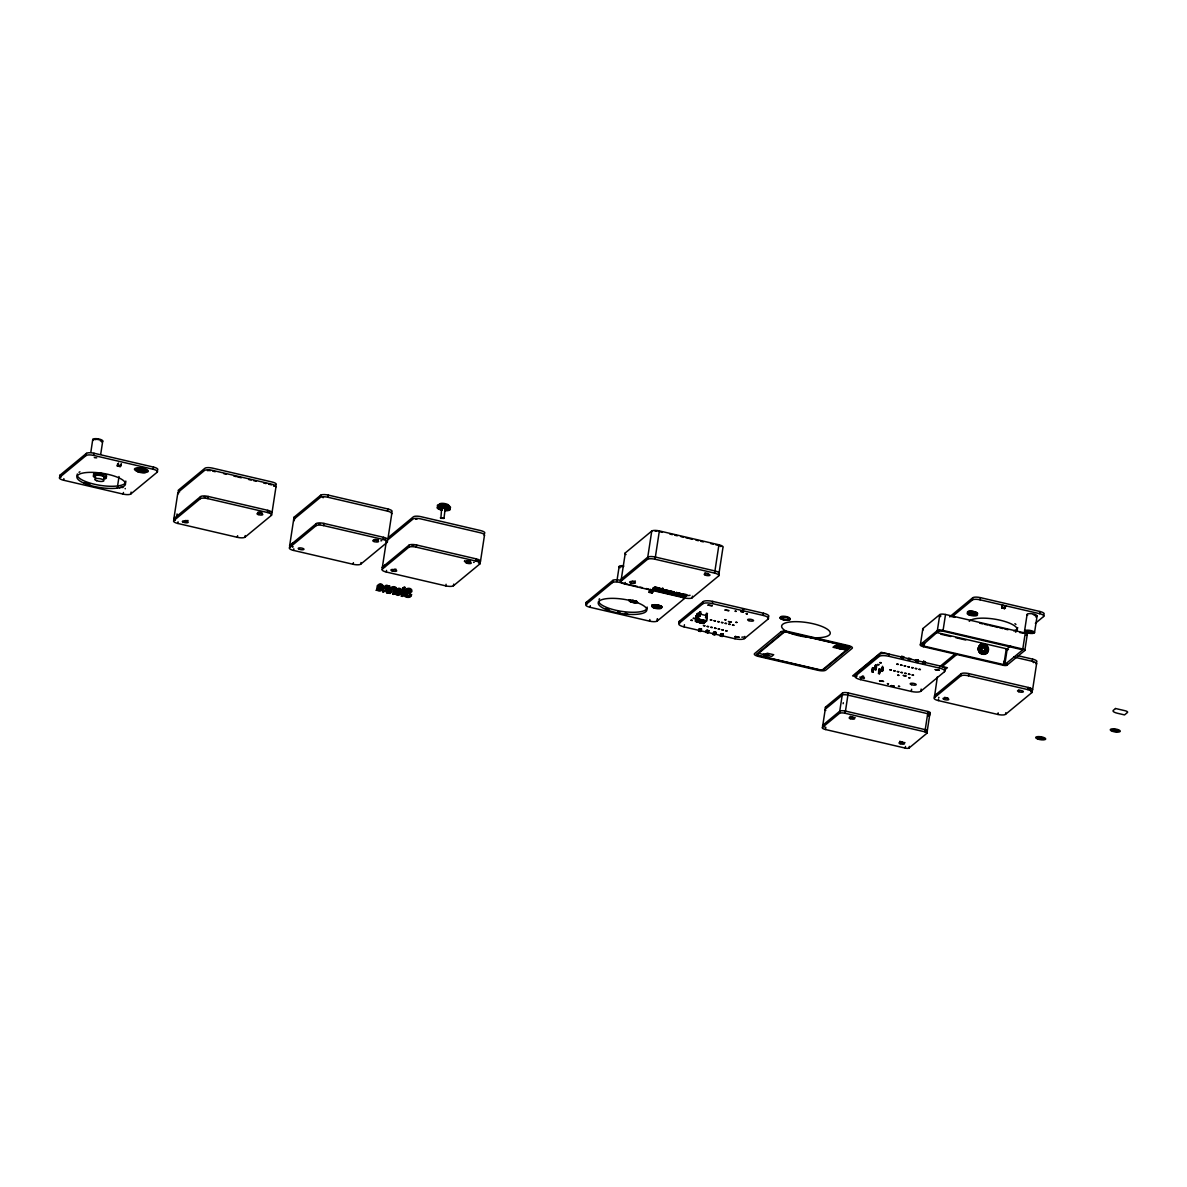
<?xml version="1.0" encoding="UTF-8"?>
<svg xmlns="http://www.w3.org/2000/svg" width="1187" height="1187" viewBox="0 0 1187 1187"><rect width="100%" height="100%" fill="white"/><g stroke="black" fill="none" stroke-linecap="round" stroke-linejoin="round"><path stroke-width="1.5" d="M696.814 614.198L695.671 621.35L703.846 623.22L695.597 621.172M696.68 614.272C698.95 615.222 696.962 615.697 698.179 612.818M872.549 667.613L873.677 667.866L872.519 667.747L872.089 670.64L872.208 669.082L873.632 669.334M876.57 666.916L875.294 666.619L875.531 665.15M875.516 665.195L875.976 668.4L876.54 665.388L875.383 665.299M880.175 670.863L878.736 670.714L879.077 669.186L880.22 669.394L879.419 673.801L879.226 669.023M879.79 672.183L880.235 669.305L879.063 669.26M882.994 668.207C881.778 662.361 883.039 672.198 881.956 668.133C881.481 668.133 882.668 668.103 883.113 668.429M872.163 669.364L873.365 669.245L873.706 667.747M873.024 672.168L871.866 672.035L872.222 670.536L873.246 670.655L873.024 672.168L873.35 669.275L872.267 669.423L873.632 669.542M875.383 665.388L876.54 665.432M873.187 669.557L873.543 667.984M876.318 666.857L875.412 666.619M873.246 670.685L872.089 670.536M696.205 618.086L697.229 618.293M708.535 631.469L707.838 632.864L706.013 632.434L706.131 631.543M707.838 632.864L707.942 631.959L705.968 631.662L706.933 630.282L708.787 630.712M908.767 659.186L908.886 658.281L910.696 658.711L910.577 659.601L908.812 659.69M377.956 588.069C377.629 592.699 384.543 588.559 381.012 587.431A8.457 7.819 50.4 0 1 379.321 586.645L378 587.713A8.457 7.819 50.4 0 0 379.558 588.44L380.79 589.316L379.276 586.986M445.17 508.897L443.968 518.393L440.881 518.289L441.638 508.125L443.864 507.917M697.733 615.682L696.576 615.593L697.733 615.727L697.303 618.561L696.279 618.338M878.766 672.02L878.41 673.563L879.567 673.682M879.775 672.287L878.632 672.05L878.721 670.774L880.16 671.07M90.835 452.247L92.749 439.472M117.647 485.587L119.026 476.536M59.617 477.397L59.958 475.215L86.384 453.389A6.158 1.81 8.7 0 1 94.01 453.241L153.583 467.114A6.158 1.81 8.7 0 1 157.574 469.963L157.248 472.144L130.807 493.985A6.158 1.81 8.7 0 1 123.196 494.118L63.623 480.245A6.158 1.81 8.7 0 1 59.617 477.397L86.057 455.556A6.158 1.81 8.7 0 1 93.669 455.422L153.242 469.295A6.158 1.81 8.7 0 1 157.248 472.144M63.623 480.245L63.875 478.613M86.057 455.556L86.384 453.389M93.669 455.422L94.01 453.241M100.687 454.413L102.72 441.149M121.43 463.702L120.184 466.625L117.276 465.957L117.617 463.776M117.276 465.957L118.522 463.034M120.184 466.625L120.525 464.443M123.196 494.118L123.448 492.486M130.807 493.985L131.104 492.071M153.242 469.295L153.583 467.114M173.851 518.897L177.857 492.739M173.792 520.603L174.133 518.437L200.558 496.596A6.158 1.81 8.7 0 1 208.185 496.448L267.743 510.321A6.158 1.81 8.7 0 1 271.749 513.17L271.422 515.351L244.982 537.192A6.158 1.81 8.7 0 1 237.37 537.325L177.798 523.452A6.158 1.81 8.7 0 1 173.792 520.603L200.232 498.777A6.158 1.81 8.7 0 1 207.844 498.629L267.416 512.502A6.158 1.81 8.7 0 1 271.422 515.351M176.789 515.766L177.071 513.941M177.798 523.452L178.05 521.82M200.232 498.777L200.558 496.596M207.844 498.629L208.185 496.448M237.37 537.325L237.608 535.693M244.982 537.192L245.234 535.56M267.416 512.502L267.743 510.321M272.016 512.71L276.022 486.566M289.628 545.857L293.634 519.713M289.569 547.578L289.91 545.397L316.335 523.556A6.158 1.81 8.7 0 1 323.962 523.422L383.52 537.296A6.158 1.81 8.7 0 1 387.526 540.144L387.199 542.325L360.759 564.151A6.158 1.81 8.7 0 1 353.147 564.3L293.575 550.427A6.158 1.81 8.7 0 1 289.569 547.578L316.009 525.737A6.158 1.81 8.7 0 1 323.621 525.604L383.193 539.477A6.158 1.81 8.7 0 1 387.199 542.325M293.901 519.253L294.242 517.072L320.668 495.231A6.158 1.81 8.7 0 1 328.295 495.098L387.852 508.971A6.158 1.81 8.7 0 1 391.858 511.805L391.532 513.986A6.158 1.81 8.7 0 0 387.526 511.137L327.953 497.264A6.158 1.81 8.7 0 0 320.342 497.412L293.901 519.253A6.158 1.81 8.7 0 0 294.331 520.692M292.358 544.091L292.566 542.726M293.575 550.427L293.827 548.795M316.009 525.737L316.335 523.556M320.342 497.412L320.668 495.231M323.621 525.604L323.962 523.422M327.953 497.264L328.295 495.098M353.147 564.3L353.4 562.668M360.759 564.151L361.011 562.519M383.193 539.477L383.52 537.296M387.526 511.137L387.852 508.971M382.333 567.445L386.339 541.302M382.273 569.167L382.6 566.985L409.04 545.145A6.158 1.81 8.7 0 1 416.652 545.011L476.224 558.884A6.158 1.81 8.7 0 1 480.231 561.733L479.889 563.914L453.464 585.755A6.158 1.81 8.7 0 1 445.837 585.888L386.279 572.015A6.158 1.81 8.7 0 1 382.273 569.167L408.699 547.326A6.158 1.81 8.7 0 1 416.325 547.192L475.898 561.065A6.158 1.81 8.7 0 1 479.889 563.914M387.808 539.684L391.799 513.526M384.929 566.585L385.196 564.775M388.06 586.838L385.998 586.408L385.063 590.978L382.763 591.838C382.333 584.716 385.3 586.912 388.653 586.675L389.662 586.052L388.787 591.838L387.466 592.921L386.487 592.699L386.962 589.538M386.279 572.015L386.532 570.383M383.742 592.061C382.125 589.375 385.849 582.105 388.653 586.675M387.333 587.758L388.787 585.844M387.466 592.921L388.342 587.135L389.662 586.052M386.487 592.699L387.808 591.616L388.283 588.455M395.879 587.491C392.986 591.022 390.864 584.538 391.265 592.417L388.965 593.277C387.57 588.529 393.06 585.161 394.989 587.283L395.879 587.491L394.989 593.277L393.669 594.375L392.689 594.138L393.179 590.978M389.944 593.5L390.775 589.049L392.942 589.375A2.419 2.24 50.4 0 1 393.09 590.948M388.965 593.277L390.286 592.194L391.042 587.758L394.262 588.277A2.419 2.24 50.4 0 1 394.41 589.865M393.55 589.197L394.989 587.283M393.669 594.375L394.559 588.589L393.669 588.381M408.699 547.326L409.04 545.145M403.58 589.286L404.559 589.524L403.669 595.31L402.348 596.393L401.369 596.171L402.259 590.384L404.886 587.313L402.586 588.173L403.402 589.538M402.348 596.393L403.906 587.09M416.325 547.192L416.652 545.011M445.837 585.888L446.089 584.256M453.464 585.755L453.716 584.108M475.898 561.065L476.224 558.884M480.498 561.273L484.504 535.114M586.022 604.435L586.348 602.254L612.789 580.413A6.158 1.81 8.7 0 1 620.4 580.28L620.074 582.461A6.158 1.81 8.7 0 0 612.447 582.594L586.022 604.435A6.158 1.81 8.7 0 0 590.028 607.284L649.586 621.157A6.158 1.81 8.7 0 0 657.212 621.024L683.638 599.183L683.875 597.684M590.028 607.284L590.28 605.652M612.447 582.594L612.789 580.413M616.839 581.556L619.154 566.511M620.979 581.215L625.312 552.89L651.752 531.049A6.158 1.81 8.7 0 1 659.364 530.915L718.936 544.788A6.158 1.81 8.7 0 1 722.942 547.637L718.61 575.962L692.169 597.803A6.158 1.81 8.7 0 1 684.558 597.936L624.985 584.063A6.158 1.81 8.7 0 1 620.979 581.215L647.419 559.389A6.158 1.81 8.7 0 1 655.031 559.24L714.604 573.113A6.158 1.81 8.7 0 1 718.61 575.962M624.985 584.063L625.237 582.431M647.419 559.389L651.752 531.049M653.31 590.132L652.064 593.055L649.155 592.372L649.497 590.191M649.155 592.372L650.402 589.449M655.031 559.24L659.364 530.915M652.064 593.055L652.405 590.874M659.275 589.39L652.835 588.47M649.586 621.157L649.838 619.525M660.076 588.693L654.482 587.476L656.352 588.826M655.461 587.52L655.58 587.595A8.398 2.463 8.7 0 0 656.886 588.04L657.212 588.722A9.615 2.834 8.7 0 1 658.503 589.153L659.23 589.627M659.304 589.093L659.082 588.188M659.779 590.829L661.663 588.811L662.569 589.583L659.779 590.829L661.663 588.811M656.886 588.04L657.301 588.173A9.615 2.834 8.7 0 1 658.577 588.618L660.002 589.004L659.052 588.233M660.773 591.067L662.643 589.034M661.916 589.078C663.948 586.793 662.316 591.022 662.346 588.248M657.212 621.024L657.524 618.976M662.895 589.301L663.34 588.47M663.83 590.384L667.866 591.586L664.349 591.645L663.845 590.354L668.088 591.898M667.406 590.889L664.067 590.696L667.376 590.562M668.474 592.862L670.343 590.829L671.145 591.571L668.474 592.862L673.252 592.372M669.453 593.085L670.922 591.527L673.326 591.838M672.183 593.723L673.37 592.283L672.183 593.723L674.35 592.981M673.177 593.96L674.439 592.432L672.168 591.809M674.676 594.301L676.56 592.268L677.362 593.025L674.676 594.301L679.454 593.826M675.655 594.539L677.124 592.966L679.543 593.277M678.4 595.177L680.641 593.886M679.379 595.399L680.552 593.886L678.519 593.277M682.733 594.88L685.878 594.776M679.098 623.353L679.439 621.157L703.164 601.572A7.686 2.255 8.7 0 1 712.69 601.394L763.538 613.234A7.686 2.255 8.7 0 1 768.538 616.795L768.197 618.991L744.486 638.576A7.686 2.255 8.7 0 1 734.961 638.754L684.113 626.914A7.686 2.255 8.7 0 1 679.098 623.353L702.823 603.753A7.686 2.255 8.7 0 1 712.348 603.589L763.196 615.43A7.686 2.255 8.7 0 1 768.197 618.991M690.062 595.266A3.843 1.128 8.7 0 1 685.893 595.266L682.896 594.895L683.771 595.028A8.457 2.493 8.7 0 0 685.567 595.325L683.727 595.607L683.949 594.806A10.772 3.16 8.7 0 0 685.804 595.132L685.715 595.666A10.772 3.16 8.7 0 1 683.875 595.34L683.519 595.28A5.371 1.573 8.7 0 0 682.985 595.191L682.614 595.414M684.558 597.936L684.884 595.755L673.712 593.159M685.567 595.325C684.216 596.557 687.11 596.69 684.854 596.675M686.22 596.304L686.858 595.295L686.056 596.453M684.113 626.914L684.439 624.718M692.169 597.803L692.422 596.171M698.846 613.842L707.022 615.697L706.324 620.964L698.386 619.11L699.188 613.857L700.671 614.065M698.549 631.054L699.781 628.561L699.277 630.46M702.823 603.753L703.164 601.572M698.728 630.905L699.647 628.784L701.472 628.962L700.627 629.778M699.455 630.312L698.594 631.128L700.3 631.514L700.805 629.629M699.647 628.784L701.235 629.155L701.087 630.876L701.532 629.036M704.114 623.012L706.547 621.009M706.443 613.16L705.538 617.611L706.547 617.848L707.14 614.807L706.131 614.525M706.532 621.142L707.333 615.919M714.604 573.113L718.936 544.788M705.998 631.692L706.962 630.252M706.339 631.009L707.956 631.217M707.155 630.386L708.402 630.801M707.927 631.38L708.758 630.698M712.348 603.589L712.69 601.394M715.568 634.184L713.12 634.511L714.307 631.944M713.802 633.843L714.233 631.988L715.761 632.537M714.886 634.867L715.331 633.012L713.58 632.537L713.253 634.288L715.004 634.748M715.88 632.567L715.613 634.259L716.058 632.419M722.334 636.395L720.39 636.202L721.577 633.635M721.058 635.535L721.503 633.68L723.269 634.036L722.215 636.38M722.883 635.95L723.135 634.259M734.961 638.754L735.287 636.558M744.486 638.576L744.813 636.395M763.196 615.43L763.538 613.234M822.472 727.379L825.588 707.037L842.533 693.045A4.614 1.35 8.7 0 1 848.245 692.926L928.011 711.517A3.071 0.905 8.7 0 1 930.014 712.927L926.899 733.269L909.049 748.018A3.071 0.905 8.7 0 1 905.236 748.092L825.484 729.515A4.614 1.35 8.7 0 1 822.472 727.379L839.417 713.372A4.614 1.35 8.7 0 1 845.129 713.268L924.896 731.845A3.071 0.905 8.7 0 1 926.899 733.269M825.484 729.515L825.811 727.334A4.614 1.35 8.7 0 1 824.668 727.008M839.417 713.372L842.533 693.045M843.156 703.713L843.304 702.719M845.129 713.268L848.245 692.926M855.441 676.041L855.768 673.845L879.493 654.245A7.686 2.255 8.7 0 1 889.018 654.067L888.692 656.263A7.686 2.255 8.7 0 0 879.166 656.441L855.441 676.041A7.686 2.255 8.7 0 0 860.441 679.602L911.29 691.442A7.686 2.255 8.7 0 0 920.815 691.264L944.54 671.664L944.882 669.483A7.686 2.255 8.7 0 0 939.867 665.922L939.54 668.118A7.686 2.255 8.7 0 1 944.54 671.664M860.441 679.602C861.302 672.346 868.765 681.531 860.738 677.273A7.686 2.255 8.7 0 1 859.729 677.124M875.961 668.444L874.953 668.162L876.08 668.415L875.872 669.809L874.715 669.691L875.398 666.693M876.095 668.385L875.872 669.809M879.166 656.441L879.493 654.245M878.647 670.64L879.893 670.759L878.647 670.848M882.624 669.898C879.864 669.883 884.048 669.231 882.401 671.338L881.258 671.204L881.615 669.616M901.452 658.088L901.823 656.277M902.654 658.993L902.921 657.301M903.203 658.548L903.455 656.856M903.381 658.399L903.633 656.708M911.29 691.442L911.631 689.246M915.904 661.515L916.171 659.809M916.349 659.66L915.963 661.589L917.833 661.827L918.159 660.091M917.002 662.539L918.115 660.017L915.444 660.402M917.18 662.376L917.447 660.684M917.729 661.931L917.981 660.239M920.415 644.571L922.848 628.591L939.792 614.584A4.614 1.35 8.7 0 1 945.52 614.48L1025.271 633.057A3.071 0.905 8.7 0 1 1027.274 634.481L1024.826 650.461L1006.977 665.21A3.071 0.905 8.7 0 1 1003.178 665.284L923.412 646.707A4.614 1.35 8.7 0 1 920.415 644.571L937.359 630.564A4.614 1.35 8.7 0 1 943.072 630.46L1022.823 649.037A3.071 0.905 8.7 0 1 1024.826 650.461M905.236 748.092L905.488 746.46M1025.271 633.057L1022.645 649.957L1004.558 664.779L923.901 646.099L922.492 645.313L922.892 643.072M923.412 646.707L923.872 643.71M924.094 646.143L924.554 643.146M909.049 748.018L909.301 746.386M922.625 663.652L922.892 661.945L924.658 662.301M923.174 663.207L923.62 661.352L925.385 661.708L924.643 662.42M920.815 691.264L921.157 689.068M924.985 663.622L925.252 661.931M925.177 663.474L925.43 661.782M937.359 630.564L939.792 614.584M922.581 645.075L939.689 630.074M924.896 731.845L928.011 711.517M1022.66 649.823L942.389 631.024L942.537 630.03M943.072 630.46L945.52 614.48M935.119 697.021A6.158 1.81 8.7 0 1 934.688 695.582L961.129 673.741A6.158 1.81 8.7 0 1 968.74 673.593L1028.313 687.466A6.158 1.81 8.7 0 1 1032.319 690.315L1031.978 692.496L1005.552 714.337A6.158 1.81 8.7 0 1 997.926 714.47L938.368 700.597A6.158 1.81 8.7 0 1 934.362 697.748L937.359 676.857M937.018 695.181L937.151 694.261M938.368 700.597L938.62 698.965M934.362 697.748L960.787 675.922L961.129 673.741M952.597 616.32L972.42 599.939L972.746 597.758A6.158 1.81 8.7 0 1 980.373 597.625L1039.946 611.498A6.158 1.81 8.7 0 1 1043.937 614.347L1043.61 616.513L1035.346 623.338M960.787 675.922A6.158 1.81 8.7 0 1 968.414 675.774L968.74 673.593M972.42 599.939A6.158 1.81 8.7 0 1 980.032 599.806L980.373 597.625M1005.819 605.726L1004.588 608.664L1001.68 607.981L1002.006 605.8M1001.68 607.981L1002.911 605.058M1004.588 608.664L1004.914 606.483M1003.178 665.284L1003.327 664.275M1003.638 662.287L1003.787 661.278M1003.846 664.72L1006.294 648.74L936.498 632.478M1004.81 664.705L1007.244 648.725L1010.597 645.951M997.926 714.47L998.178 712.838M1006.977 665.21L1007.288 663.207M1005.552 714.337L1005.804 712.704M1024.544 631.143L1027.096 614.436M1022.155 649.601L1022.304 648.606M1034.53 632.671A5.06 1.484 8.7 0 0 1027.467 630.178A5.06 1.484 8.7 0 0 1026.636 632.656A5.06 1.484 8.7 0 0 1034.53 632.671L1037.097 615.964M1031.978 692.496A6.158 1.81 8.7 0 0 1027.972 689.647L1028.313 687.466M1032.645 659.141A6.158 1.81 8.7 0 1 1036.652 661.99L1036.31 664.171A6.158 1.81 8.7 0 0 1032.319 661.322L1032.645 659.141L1017.749 655.669M1043.61 616.513A6.158 1.81 8.7 0 0 1039.604 613.679L1039.946 611.498M1030.271 688.905L1030.42 688M1032.586 689.855L1036.592 663.711M384.276 588.544L385.092 587.268L386.739 587.921M699.766 611.75L699.455 613.115L700.449 613.486L700.923 611.869M706.102 614.614L706.977 615L707.452 613.397M378.163 586.69L378.564 585.903A1.884 1.751 50.4 0 1 381.205 587.268M379.469 585.606L379.885 584.82A1.884 1.751 50.4 0 1 382.526 586.185L383.371 586.289L381.072 587.298L382.392 586.2M882.401 671.338L882.98 668.37L881.615 668.207M378.089 587.877L378.505 585.265A4.822 4.451 50.4 0 1 378.638 584.701M706.013 632.434L706.71 631.054M908.174 659.66L908.886 658.281M699.573 613.056L700.582 613.367L700.004 616.32L698.995 616.083L699.9 611.631M411.726 594.628C410.568 597.862 406.518 596.453 410.761 594.212C413.239 599.776 399.515 597.209 405.583 592.832A9.615 8.888 50.4 0 1 407.052 592.743L407.527 592.714A8.398 7.76 50.4 0 0 408.892 592.639C411.978 589.316 403.669 591.274 405.168 590.102C406.458 588.069 410.984 589.805 410.287 591.512M404.797 591.022C405.746 587.164 412.379 587.491 411.934 591.23C410.85 594.776 409.782 584.701 405.82 591.245M882.965 668.415L881.6 668.444M882.505 669.928L883.098 668.637M442.796 507.784L441.623 508.184L442.499 508.659M440.332 517.814L443.983 518.348M706.68 617.596L705.657 617.388M407.156 590.162L406.117 589.924M409.426 595.37L410.435 595.622M410.747 594.286L408.625 595.577L406.34 593.96L410.554 592.521L405.45 594.079L406.904 591.749M700.137 616.112L699.113 615.875M663.711 590.963L669.987 592.298M445.392 508.793L444.027 507.902M659.111 589.984L652.805 588.693M274.434 486.21L276.081 484.845A6.158 1.81 8.7 0 0 272.075 481.996L212.518 468.123A6.158 1.81 8.7 0 0 204.891 468.272L178.465 490.097A6.158 1.81 8.7 0 0 179.578 491.967M259.137 513.585L261.17 511.909M385.167 539.788L385.345 539.64A3.843 1.128 8.7 0 0 385.493 539.447M388.594 537.296L413.373 516.82A6.158 1.81 8.7 0 1 420.999 516.686L480.557 530.559A6.158 1.81 8.7 0 1 484.563 533.408M388.253 539.477L413.046 519.001A6.158 1.81 8.7 0 1 420.658 518.867L480.231 532.74A6.158 1.81 8.7 0 1 484.237 535.589M378.905 588.797C374.958 592.402 385.419 591.393 380.641 588.025A5.371 4.971 50.4 0 0 380.211 587.847L379.885 587.713A10.772 9.956 50.4 0 1 378.119 586.971L379.439 585.859A10.772 9.956 50.4 0 0 381.146 586.586L381.531 586.749A5.371 4.971 50.4 0 1 381.947 586.927C385.182 587.832 381.235 592.417 378.905 588.797A2.24 2.062 50.4 0 1 378.608 589.464L376.264 590.31L377.585 589.227A4.08 3.769 50.4 0 0 378.074 587.877M382.763 591.838L385.063 590.978M392.689 594.138L394.989 593.277M397.749 590.354L396.428 591.438L399.663 592.194L400.983 591.111A1.78 1.647 50.4 0 0 398.209 589.242A2.24 2.062 50.4 0 0 397.779 590.354L400.983 591.111M402.423 589.301L404.886 587.313M399.589 593.01L400.909 591.927L396.592 590.918L395.286 592.016L399.589 593.01A1.988 1.84 50.4 0 1 395.879 593.07M404.559 589.524L402.259 590.384M401.369 596.171L403.669 595.31M469.651 560.472L467.619 562.148L464.354 561.377M478.584 563.098L480.231 561.733M695.389 620.994L697.837 618.976M708.773 630.683L706.072 631.039L708.684 631.35M713.12 634.511L715.731 634.155M715.153 633.161L716.013 632.345L714.129 632.092M720.39 636.202L722.987 635.846M723.269 634.036L720.672 634.377L720.524 635.98L722.275 636.44L722.601 634.704L720.85 634.229M763.078 656.559L767.143 653.206L773.687 654.72L771.654 656.411L758.567 653.354M835.782 645.743L838.037 643.873M843.616 645.416L839.55 648.77L833.022 647.256L835.054 645.565L848.126 648.621M939.867 616.839L940.92 615.964M900.918 657.019L903.589 656.634L902.728 657.45M949.63 616.869L972.746 597.758M922.714 662.109L923.679 661.307M924.599 662.346L923.501 661.456M940.683 665.877L955.55 653.592M942.003 666.693L956.87 654.408M944.526 670.062L947.389 667.702L881.169 652.286L852.637 675.863L856.213 676.694M1023.787 632.894L1025.434 631.529M928.887 713.862L930.014 712.927M928.56 716.028L929.673 715.108A3.071 0.905 8.7 0 0 927.67 713.684L847.919 695.107A4.614 1.35 8.7 0 0 842.191 695.211L825.247 709.218A4.614 1.35 8.7 0 0 825.811 710.464M1026.161 635.401L1027.274 634.481M926.112 732.008L927.225 731.088A3.071 0.905 8.7 0 0 925.222 729.664L845.47 711.087A4.614 1.35 8.7 0 0 839.758 711.191L822.814 725.198A4.614 1.35 8.7 0 0 823.363 726.444M1030.657 691.68L1032.319 690.315M1039.827 738.952L1041.548 737.528M1114.4 731.192L1116.121 729.768M654.334 587.061L660.165 588.158M939.525 631.083L942.389 631.024M664.067 590.696L667.302 591.111M1007.199 648.755L1006.428 648.77M655.417 587.239L659.082 588.025M655.343 587.788L658.993 588.574M699.173 613.634L700.686 613.857M696.235 616.068L697.748 616.276M705.701 615.163L707.229 615.37M707.185 615.593L705.716 615.385M876.54 667.139L875.071 666.916M445.407 509.015L444.65 508.986M693.327 618.219L694.707 618.442M694.677 618.635L693.312 618.442M691.027 620.118L692.407 620.341M692.347 620.549L691.042 620.356M698.282 619.51L699.618 619.703M696.472 621.009L697.808 621.202M698.179 620.237L699.514 620.43M699.603 619.926L698.268 619.733M696.368 621.736L697.704 621.929M699.499 620.653L698.193 620.475M697.704 621.439L696.472 621.216M697.659 622.151L696.383 621.973M704.099 620.86L705.434 621.053M702.289 622.359L703.624 622.552M703.98 621.587L705.315 621.78M705.33 621.305L704.114 621.098M710.39 619.762L711.77 619.985M702.185 623.086L703.505 623.279M705.286 622.018L704.025 621.84M703.579 622.774L702.274 622.582M711.636 620.207L710.375 619.985M703.476 623.501L702.2 623.323M714.07 620.623L715.449 620.846M715.42 621.038L714.07 620.846M703.505 625.46L704.885 625.668M704.752 625.905L703.49 625.683M717.764 621.484L719.144 621.706M719.01 621.929L717.779 621.721M707.185 626.321L708.565 626.528M708.431 626.751L707.2 626.558M721.459 622.344L722.838 622.552M722.779 622.774L721.473 622.582M710.879 627.166L712.259 627.389M712.2 627.597L710.894 627.419M725.153 623.205L726.533 623.412M726.459 623.635L725.168 623.442M714.574 628.027L715.954 628.249M715.88 628.457L714.589 628.279M728.833 624.065L730.213 624.273M730.153 624.496L728.877 624.317M718.254 628.887L719.634 629.11M719.574 629.318L718.224 629.095M732.527 624.926L733.907 625.134M733.848 625.356L732.498 625.119M721.948 629.748L723.328 629.971M723.269 630.178L721.919 629.956M725.643 630.609L727.023 630.831M726.963 631.039L725.628 630.831M879.834 662.509L881.214 662.717M881.155 662.939L879.819 662.732M877.534 664.408L878.914 664.616M878.855 664.839L877.519 664.631M896.882 664.052L898.262 664.26M898.203 664.483L896.853 664.26M900.577 664.913L901.957 665.121M901.897 665.343L900.547 665.106M889.998 669.735L891.378 669.958M891.318 670.165L889.968 669.943M904.271 665.773L905.651 665.981M905.592 666.189L904.227 665.966M893.692 670.596L895.072 670.818M895.013 671.026L893.677 670.818M907.966 666.634L909.346 666.842M909.272 667.049L907.951 666.857M897.387 671.456L898.767 671.679M898.693 671.887L897.342 671.664M911.646 667.495L913.026 667.702M912.996 667.91L911.661 667.732M901.067 672.317L902.446 672.525M902.417 672.732L901.096 672.554M915.34 668.355L916.72 668.563M916.69 668.771L915.355 668.593M904.761 673.177L906.141 673.385M906.111 673.593L904.776 673.415M919.035 669.201L920.415 669.423M920.34 669.631L919.05 669.453M908.456 674.038L909.836 674.246M909.806 674.453L908.441 674.261M912.15 674.899L913.53 675.106M913.396 675.344L912.165 675.136M681.308 594.642L683.074 594.642A5.371 1.573 8.7 0 1 683.534 594.732L683.949 594.806M681.071 595.013L682.228 595.191M657.821 589.835L654.037 589.004M735.168 611.053L736.222 611.216M736.088 611.439L735.213 611.305M746.237 613.62L747.291 613.783M747.231 614.005L746.222 613.857M724.842 619.584L725.895 619.748M725.865 619.955L724.827 619.807M735.91 622.166L736.964 622.329M736.83 622.552L735.955 622.418M897.787 675.062L898.841 675.225M898.782 675.448L897.743 675.284M908.856 677.643L909.91 677.807M909.85 678.029L908.871 677.881M887.461 683.593L888.514 683.757M888.38 683.994L887.475 683.846M898.529 686.175L899.583 686.338M899.523 686.561L898.485 686.398M684.899 596.171L683.712 596.156M697.377 616.557L696.25 616.29M698.342 619.095L706.369 620.816M99.159 474.518L101.963 475.215M684.884 595.904L681.204 595.132M684.884 596.438L683.178 596.067M863.587 676.204L862.296 676.011M671.946 592.031L670.981 591.245L674.439 591.912M678.148 593.47L677.183 592.699L680.655 593.366M683.534 595.548L683.727 595.607A8.457 2.493 8.7 0 0 685.478 595.874A6.158 1.81 8.7 0 1 684.884 595.755M742.513 609.124L743.759 609.539M697.333 613.827L698.09 614.094M683.208 596.304L680.997 595.562M682.555 596.186L682.169 595.755M980.032 599.806L1039.604 613.679M1002.585 607.24L1005.493 607.907M659.927 531.761L662.405 532.34M669.854 534.076L672.346 534.654M674.824 535.233L677.302 535.812M681.026 536.672L683.504 537.251M685.997 537.83L688.475 538.408M689.721 538.705L692.199 539.284M695.923 540.144L698.401 540.723M700.879 541.302L703.372 541.88M710.805 543.616L713.298 544.195M715.776 544.774L718.254 545.352M949.823 616.201L954.808 617.359M979.735 623.175L983.059 623.947M984.72 624.332L988.044 625.104M989.706 625.49L993.029 626.261M994.691 626.662L998.015 627.433M999.677 627.819L1003 628.591M1004.662 628.976L1007.986 629.748M1019.618 632.463L1022.942 633.235M940.816 634.199L950.787 636.529M955.772 637.686L965.743 640.016M980.699 643.488L985.685 644.66M1013.698 656.99L1032.319 661.322M212.74 471.15L215.218 471.729M223.913 473.761L226.391 474.325M233.839 476.061L236.317 476.64M237.563 476.937L241.287 477.797M248.736 479.533L251.214 480.112M253.692 480.69L256.184 481.269M263.618 483.005L266.111 483.584M268.588 484.162L271.066 484.741A3.843 1.128 8.7 0 1 271.704 484.904M662.005 588.529L663.251 589.004M661.589 589.345L662.569 589.583M664.156 590.162L673.029 592.283M652.613 588.248L657.88 589.301L654.245 587.936M659.868 590.295L660.847 590.518M668.548 592.313L669.527 592.55M672.272 593.188L673.252 593.411M674.75 593.767L675.744 593.99M678.474 594.628L679.454 594.85M118.181 465.2L121.089 465.883M620.074 582.461L627.522 584.197M628.754 584.479L633.724 585.636M634.971 585.933L637.449 586.512M639.927 587.09L642.404 587.654M646.129 588.529L648.621 589.108M649.853 589.39L653.577 590.265M654.823 590.547L663.503 592.58M664.75 592.862L668.474 593.737M669.705 594.019L678.4 596.037M650.061 591.63L652.969 592.298M901.705 656.381L903.411 656.782M916.23 659.764L917.937 660.165M915.696 660.209L917.388 660.61M888.692 656.263L939.54 668.118M968.414 675.774L1027.972 689.647M839.788 648.592L847.043 650.283M696.413 616.098L697.63 616.379M83.817 482.694L86.295 483.272M87.541 483.554L90.019 484.133M881.629 669.587L882.638 669.809M874.923 668.296L875.947 668.533M721.444 633.858L723.017 634.229M699.054 629.155L700.76 629.555M698.876 629.303L700.567 629.703M713.402 632.686L715.108 633.086M699.499 630.371L701.205 630.772M706.547 632.003L708.357 632.419M605.251 608.575L608.976 609.435M617.655 611.468L620.148 612.047M625.104 613.189L627.582 613.768M698.772 630.98L700.478 631.365M1112.501 729.842L1118.02 731.133M182.531 521.583L185.009 522.161M392.007 570.368L393.194 570.65M403.743 588.218L404.722 588.44M402.586 588.173L403.58 588.411M1037.928 737.587L1043.447 738.878M387.466 586.927L388.342 587.135M377.585 589.227L378.608 589.464M387.808 591.616L388.787 591.838M390.286 592.194L391.265 592.417M683 594.361L682.08 594.108L682.926 594.91M655.09 588.886L654.156 588.485M656.307 588.248L658.132 588.93M444.65 508.066L445.407 508.451M655.417 588.084L655.61 588.173A8.398 2.463 8.7 0 0 656.812 588.589M635.327 601.245L631.81 600.993L633.324 600.622A3.071 0.905 8.7 0 0 630.668 601.334A3.071 0.905 8.7 0 0 635.015 602.506A3.071 0.905 8.7 0 0 635.935 601.245M377.585 589.894L377.644 589.954A2.24 2.062 50.4 0 1 377.288 590.562M95.672 477.871A6.692 1.973 8.7 0 1 94.96 474.874A6.692 1.973 8.7 0 1 104.649 476.21A6.692 1.973 8.7 0 1 104.041 479.029M95.435 475.957A6.692 1.973 8.7 0 1 95.702 473.079A6.692 1.973 8.7 0 1 105.346 474.711A6.692 1.973 8.7 0 1 103.759 477.352M95.643 477.159A5.074 1.499 8.7 0 1 96.637 475.304A5.074 1.499 8.7 0 1 103.358 476.328A5.074 1.499 8.7 0 1 103.744 478.406M96.755 475.126A3.635 1.068 8.7 0 1 96.77 474.31M97.794 474.028A3.635 1.068 8.7 0 1 102.616 474.77M61.071 477.085A6.158 1.81 8.7 0 1 59.958 475.215M125.777 481.061A24.601 7.241 8.7 0 1 100.984 485.468A24.601 7.241 8.7 0 1 77.333 473.984M79.01 472.292A24.601 7.241 8.7 0 1 79.959 471.818M146.535 471.046A7.033 2.062 8.7 0 1 136.223 469.473M93.298 440.392A5.06 1.484 8.7 0 1 94.871 438.671A5.06 1.484 8.7 0 1 101.459 439.813A5.06 1.484 8.7 0 1 101.533 441.816M100.346 440.303A2.923 0.861 8.7 0 1 100.435 441M94.886 439.769A2.923 0.861 8.7 0 1 99.278 439.798M96.74 457.811A2.923 0.861 8.7 0 1 94.292 457.559M117.335 487.709A5.06 1.484 8.7 0 1 118.106 486.907M125.11 488.45A2.923 0.861 8.7 0 1 125.199 488.821M119.457 487.812A2.923 0.861 8.7 0 1 122.958 487.545M175.246 520.292A6.158 1.81 8.7 0 1 174.133 518.437M269.686 512.146A3.843 1.128 8.7 0 1 269.642 512.591M204.001 496.73A3.843 1.128 8.7 0 1 206.078 496.774M178.554 493.733A6.158 1.81 8.7 0 1 178.124 492.279L204.565 470.438A6.158 1.81 8.7 0 1 212.176 470.304L271.749 484.177A6.158 1.81 8.7 0 1 275.755 487.026M273.603 485.869A3.843 1.128 8.7 0 1 273.737 486.121M207.413 470.66A3.843 1.128 8.7 0 1 210.455 470.66M261.823 512.873A2.923 0.861 8.7 0 1 257.994 512.161M188.065 520.5A2.923 0.861 8.7 0 1 185.306 520.5M258.944 513.303A6.158 1.81 8.7 0 1 258.128 513.066M268.974 512.176A3.071 0.905 8.7 0 1 268.841 512.502M261.748 512.843A2.923 0.861 8.7 0 1 259.092 512.22M294.984 518.734A6.158 1.81 8.7 0 1 294.242 517.072M290.325 546.851A6.158 1.81 8.7 0 1 289.91 545.397M378.119 539.833A2.923 0.861 8.7 0 1 375.715 539.491M319.244 524.239A3.071 0.905 8.7 0 1 319.644 524.046M293.07 546.836A3.071 0.905 8.7 0 1 292.803 546.613M318.517 524.06A3.843 1.128 8.7 0 1 320.045 523.675M292.566 546.955A3.843 1.128 8.7 0 1 292.061 546.554M381.769 540.664A6.158 1.81 8.7 0 1 380.864 540.827M378.149 540.827A6.158 1.81 8.7 0 1 377.288 540.753M374.632 540.233A6.158 1.81 8.7 0 1 373.905 540.026M385.152 538.779A3.843 1.128 8.7 0 1 385.374 538.987M378.06 539.788A2.923 0.861 8.7 0 1 374.662 539.477M322.968 497.694A3.843 1.128 8.7 0 1 323.443 497.59M1017.704 627.597A24.601 7.241 8.7 0 1 1013.713 630.876M1014.915 623.635A24.601 7.241 8.7 0 1 1015.968 624.466M969.23 621.35A24.601 7.241 8.7 0 1 1000.255 620.237A24.601 7.241 8.7 0 1 1015.523 632.137M977.153 613.071A4.763 1.395 8.7 0 1 972.836 613.471A4.763 1.395 8.7 0 1 968.266 611.943M1027.645 615.356A5.06 1.484 8.7 0 1 1029.352 613.634A5.06 1.484 8.7 0 1 1036.014 614.881A5.06 1.484 8.7 0 1 1035.539 616.839M1033.328 614.658A2.923 0.861 8.7 0 1 1034.886 615.459M387.036 542.296A6.158 1.81 8.7 0 1 386.606 540.842M441.965 508.095A6.692 1.973 8.7 0 1 437.899 504.801A6.692 1.973 8.7 0 1 447.425 505.261A6.692 1.973 8.7 0 1 449.101 508.437M447.603 508.63A6.692 1.973 8.7 0 1 445.748 508.63M442.232 510.232A6.692 1.973 8.7 0 1 438.181 506.582A6.692 1.973 8.7 0 1 449.205 508.184A6.692 1.973 8.7 0 1 444.784 510.603M448.849 507.472A5.074 1.499 8.7 0 1 444.813 508.081A4.614 1.35 8.7 0 0 448.389 507.472M442.024 507.591A5.074 1.499 8.7 0 1 441.594 507.472M440.065 506.894A5.074 1.499 8.7 0 1 439.101 506.211M439.145 505.35A5.074 1.499 8.7 0 1 444.25 505.009A5.074 1.499 8.7 0 1 448.879 506.894M442.261 509.282A3.635 1.068 8.7 0 1 440.852 507.398A3.635 1.068 8.7 0 1 446.638 508.303A3.635 1.068 8.7 0 1 444.621 509.653M440.377 505.083A4.614 1.35 8.7 0 1 441.163 503.407A4.614 1.35 8.7 0 1 447.173 504.238A4.614 1.35 8.7 0 1 448.003 506.137M442.113 509.045A3.309 0.979 8.7 0 1 441.252 507.383A3.309 0.979 8.7 0 1 446.431 508.273A3.309 0.979 8.7 0 1 444.546 509.46M442.38 509.98A6.083 1.795 8.7 0 1 438.686 506.671A6.083 1.795 8.7 0 1 448.716 508.125A6.083 1.795 8.7 0 1 444.695 510.321M442.187 507.576A4.614 1.35 8.7 0 1 439.531 506.315M441.401 505.068A4.614 1.35 8.7 0 1 442.677 505.068M445.659 505.528A4.614 1.35 8.7 0 1 448.419 506.938M381.769 587.402A2.686 2.478 50.4 0 0 377.243 585.725A4.822 4.451 50.4 0 0 377.199 586.363L376.769 588.96A4.08 3.769 50.4 0 1 376.338 590.369M378.564 584.642A2.686 2.478 50.4 0 1 383.089 586.304M386.828 587.891A2.419 2.24 50.4 0 1 386.888 589.509M388.149 586.808A2.419 2.24 50.4 0 1 388.208 588.411M394.915 591.66A3.086 2.864 50.4 0 1 399.336 589.88A3.086 2.864 50.4 0 1 399.648 594.85A3.086 2.864 50.4 0 1 395.004 592.951M399.633 592.194A1.78 1.647 50.4 0 0 396.888 590.325A2.24 2.062 50.4 0 0 396.458 591.452M400.954 591.927A1.988 1.84 50.4 0 1 397.2 591.972M396.235 590.562A3.086 2.864 50.4 0 1 400.657 588.797A3.086 2.864 50.4 0 1 400.969 593.752A3.086 2.864 50.4 0 1 396.324 591.868M410.212 591.556A8.398 7.76 50.4 0 1 408.847 591.616L408.373 591.63A9.615 8.888 50.4 0 0 406.904 591.719M383.03 568.439A6.158 1.81 8.7 0 1 382.6 566.985M467.723 560.843A2.923 0.861 8.7 0 0 470.631 561.421A2.923 0.861 8.7 0 1 466.669 560.813M477.456 560.872A3.071 0.905 8.7 0 1 477.322 561.05M412.067 545.337A3.843 1.128 8.7 0 1 413.803 545.263M474.192 562.312A6.158 1.81 8.7 0 1 473.568 562.415M467.337 561.837A6.158 1.81 8.7 0 1 464.592 560.768M478.213 560.828A3.843 1.128 8.7 0 1 478.124 561.154M395.968 569.167A2.923 0.861 8.7 0 1 394.633 569.167M415.673 519.283A3.843 1.128 8.7 0 1 417.082 519.09M637.196 602.402A4.303 1.261 8.7 0 1 631.306 601.943A4.303 1.261 8.7 0 1 630.074 600.014M636.84 601.364A4.303 1.261 8.7 0 1 629.867 599.969M636.469 601.26A3.071 0.905 8.7 0 1 634.481 602.195A3.071 0.905 8.7 0 1 630.638 600.948A3.071 0.905 8.7 0 1 633.413 600.266M637.671 602.402A4.614 1.35 8.7 0 1 631.514 602.121A4.614 1.35 8.7 0 1 629.6 599.999M636.647 601.943A4.614 1.35 8.7 0 1 629.258 600.088M636.944 602.091A5.074 1.499 8.7 0 1 628.798 600.058M637.018 601.646A5.074 1.499 8.7 0 1 629.155 599.954M587.105 603.916A6.158 1.81 8.7 0 1 586.348 602.254M680.151 596.467A6.158 1.81 8.7 0 1 683.638 599.183M657.361 618.961A6.158 1.81 8.7 0 1 657.123 619.08M647.108 607.061A24.601 7.241 8.7 0 1 624.659 611.765A24.601 7.241 8.7 0 1 598.545 601.394M599.02 599.376A24.601 7.241 8.7 0 1 599.583 598.812M661.678 606.394A5.223 1.543 8.7 0 1 656.559 606.498A5.223 1.543 8.7 0 1 652.123 604.762M620.193 567.727A5.06 1.484 8.7 0 1 619.525 566.125A5.06 1.484 8.7 0 1 623.605 565.769M621.276 566.807A2.923 0.861 8.7 0 1 623.709 566.422M743.492 636.959A7.686 2.255 8.7 0 1 741.816 637.182M737.528 636.974A7.686 2.255 8.7 0 1 736.4 636.796M679.839 622.878A7.686 2.255 8.7 0 1 679.439 621.157M718.936 573.781A6.158 1.81 8.7 0 0 714.93 570.932L655.372 557.059A6.158 1.81 8.7 0 0 647.746 557.207L621.32 579.033A6.158 1.81 8.7 0 0 621.736 580.488M707.912 573.455A2.923 0.861 8.7 0 1 705.004 572.683M635.401 581.051A2.923 0.861 8.7 0 1 632.226 581.051M667.999 591.645A3.086 0.905 8.7 0 1 662.984 590.725A3.086 0.905 8.7 0 1 665.492 589.761A3.086 0.905 8.7 0 1 668.652 591.378M667.91 592.179A3.086 0.905 8.7 0 1 662.91 591.274A3.086 0.905 8.7 0 1 665.403 590.295A3.086 0.905 8.7 0 1 668.563 591.927M682.302 594.183A2.7 0.786 8.7 0 1 686.769 594.806M682.228 594.717A2.7 0.786 8.7 0 1 686.679 595.34M626.053 554.552A6.158 1.81 8.7 0 1 625.312 552.89M719.797 545.842A3.843 1.128 8.7 0 1 720.88 546.599M655.135 531.183A3.843 1.128 8.7 0 1 656.901 531.183M759.443 655.714A3.071 0.905 8.7 0 1 757.44 654.289M847.251 646.262A3.071 0.905 8.7 0 1 849.254 647.687M1028.595 688.297A3.843 1.128 8.7 0 1 1030.301 689.588M1033.18 662.376A3.843 1.128 8.7 0 1 1033.669 662.628M1008.46 649.526A3.071 0.905 8.7 0 1 1005.879 649.363M923.412 629.837A4.614 1.35 8.7 0 1 922.848 628.591M947.819 697.763A2.923 0.861 8.7 0 1 944.629 697.333M857.073 676.13A7.686 2.255 8.7 0 1 855.768 673.845M1019.084 690.33A6.158 1.81 8.7 0 1 1018.683 690.211M1028.58 688.594A3.071 0.905 8.7 0 1 1029.544 689.454M938.976 697.511A3.071 0.905 8.7 0 1 938.605 697.377M904.969 742.587A4.614 1.35 8.7 0 1 900.31 742.142M902.803 742.009A2.775 0.816 8.7 0 1 899.776 741.252M855.13 717.542A4.614 1.35 8.7 0 1 850.486 717.111M852.978 716.978A2.775 0.816 8.7 0 1 850.115 716.31M826.152 708.283A4.614 1.35 8.7 0 1 825.588 707.037M405.019 594.91C409.99 599.969 406.592 593.693 405.019 594.91M696.175 615.905L695.374 621.127L697.808 619.11L698.609 613.887L696.175 615.905M708.045 605.118L712.141 605.741L708.045 605.118M725.064 610.059L729.011 610.667L725.079 610.029M728.506 621.587L731.385 622.077L728.536 621.543M735.168 636.558L739.264 637.226L735.213 636.469M740.703 611.513L743.581 611.988L740.733 611.453M879.552 680.804L883.499 681.412L879.552 680.804M891.125 685.611L894.004 686.056L891.125 685.611M903.322 675.537L906.2 676.011L903.381 675.448M935.222 669.631L939.332 670.269L935.222 669.631M396.488 591.838L395.167 592.921L397.526 591.942L396.488 591.838M780.972 631.781L754.531 653.622A6.158 1.81 8.7 0 0 758.538 656.456L818.11 670.329A6.158 1.81 8.7 0 0 825.722 670.195L852.162 648.354A6.158 1.81 8.7 0 0 848.156 645.505L788.583 631.632A6.158 1.81 8.7 0 0 780.972 631.781M783.153 632.285L756.712 654.126A3.843 1.128 8.7 0 0 759.22 655.907L818.793 669.78A3.843 1.128 8.7 0 0 823.555 669.691L849.981 647.85A3.843 1.128 8.7 0 0 847.473 646.069L787.916 632.196A3.843 1.128 8.7 0 0 783.153 632.285M783.88 632.448L756.534 655.031L819.015 669.587A3.071 0.905 8.7 0 0 822.828 669.513L850.159 646.93L787.693 632.389A3.071 0.905 8.7 0 0 783.88 632.448M1115.528 708.505L1113.272 710.375A6.158 1.81 8.7 0 0 1117.279 713.224L1124.534 714.915L1127.472 712.482A3.843 1.128 8.7 0 0 1124.979 710.701L1115.528 708.505M96.622 480.69A4.614 1.35 8.7 0 0 103.892 480.765A4.614 1.35 8.7 0 0 97.557 478.45A4.614 1.35 8.7 0 0 96.622 480.69M86.592 484.222A24.601 7.241 8.7 0 0 125.347 484.637A24.601 7.241 8.7 0 0 91.577 472.352A24.601 7.241 8.7 0 0 86.592 484.222M137.217 471.254A7.033 2.062 8.7 0 0 148.301 471.373A7.033 2.062 8.7 0 0 138.642 467.856A7.033 2.062 8.7 0 0 137.217 471.254M138.078 471.002A5.594 1.647 8.7 0 0 146.891 471.091A5.594 1.647 8.7 0 0 139.205 468.301A5.594 1.647 8.7 0 0 138.078 471.002M138.182 471.922A5.149 1.513 8.7 0 0 146.298 472.011A5.149 1.513 8.7 0 0 139.235 469.429A5.149 1.513 8.7 0 0 138.182 471.922M258.158 514.564A2.923 0.861 8.7 0 0 262.757 514.609A2.923 0.861 8.7 0 0 258.751 513.155A2.923 0.861 8.7 0 0 258.158 514.564M183.584 522.31A2.923 0.861 8.7 0 0 188.184 522.369A2.923 0.861 8.7 0 0 184.178 520.9A2.923 0.861 8.7 0 0 183.584 522.31M373.935 541.524A2.923 0.861 8.7 0 0 378.534 541.569A2.923 0.861 8.7 0 0 374.528 540.115A2.923 0.861 8.7 0 0 373.935 541.524M299.361 549.284A2.923 0.861 8.7 0 0 303.961 549.329A2.923 0.861 8.7 0 0 299.955 547.875A2.923 0.861 8.7 0 0 299.361 549.284M969.423 613.649A5.223 1.543 8.7 0 0 977.658 613.738A5.223 1.543 8.7 0 0 970.491 611.127A5.223 1.543 8.7 0 0 969.423 613.649M969.215 615.014A5.223 1.543 8.7 0 0 977.45 615.103A5.223 1.543 8.7 0 0 970.269 612.492A5.223 1.543 8.7 0 0 969.215 615.014M969.705 613.575A4.763 1.395 8.7 0 0 977.213 613.649A4.763 1.395 8.7 0 0 970.669 611.275A4.763 1.395 8.7 0 0 969.705 613.575M1027.779 632.27A2.923 0.861 8.7 0 0 1032.408 632.345A2.923 0.861 8.7 0 0 1028.461 630.876A2.923 0.861 8.7 0 0 1027.779 632.27M466.639 563.113A2.923 0.861 8.7 0 0 471.239 563.172A2.923 0.861 8.7 0 0 467.233 561.703A2.923 0.861 8.7 0 0 466.639 563.113M392.066 570.873A2.923 0.861 8.7 0 0 396.666 570.917A2.923 0.861 8.7 0 0 392.66 569.463A2.923 0.861 8.7 0 0 392.066 570.873M607.907 610.222A24.601 7.241 8.7 0 0 646.663 610.637A24.601 7.241 8.7 0 0 612.907 598.352A24.601 7.241 8.7 0 0 607.907 610.222M653.933 607.952A4.763 1.395 8.7 0 0 661.456 608.026A4.763 1.395 8.7 0 0 654.912 605.652A4.763 1.395 8.7 0 0 653.933 607.952M653.785 607.21A5.223 1.543 8.7 0 0 662.02 607.299A5.223 1.543 8.7 0 0 654.853 604.687A5.223 1.543 8.7 0 0 653.785 607.21M654.067 607.136A4.763 1.395 8.7 0 0 661.574 607.225A4.763 1.395 8.7 0 0 655.031 604.836A4.763 1.395 8.7 0 0 654.067 607.136M748.878 620.667A2.997 0.875 8.7 0 0 753.537 620.667A2.997 0.875 8.7 0 0 749.323 619.199A2.997 0.875 8.7 0 0 748.878 620.667M699.425 621.587A2.686 0.786 8.7 0 0 703.594 621.573A2.686 0.786 8.7 0 0 699.826 620.252A2.686 0.786 8.7 0 0 699.425 621.587M699.291 622.448A2.686 0.786 8.7 0 0 703.461 622.448A2.686 0.786 8.7 0 0 699.692 621.127A2.686 0.786 8.7 0 0 699.291 622.448M699.351 622.567A2.537 0.742 8.7 0 0 703.297 622.567A2.537 0.742 8.7 0 0 699.736 621.32A2.537 0.742 8.7 0 0 699.351 622.567M705.345 575.161A2.923 0.861 8.7 0 0 709.945 575.22A2.923 0.861 8.7 0 0 705.939 573.751A2.923 0.861 8.7 0 0 705.345 575.161M630.772 582.921A2.923 0.861 8.7 0 0 635.371 582.965A2.923 0.861 8.7 0 0 631.365 581.511A2.923 0.861 8.7 0 0 630.772 582.921M839.936 647.568A2.923 0.861 8.7 0 0 844.461 647.568A2.923 0.861 8.7 0 0 840.366 646.129A2.923 0.861 8.7 0 0 839.936 647.568M838.096 648.102A6.158 1.81 8.7 0 0 847.652 648.102A6.158 1.81 8.7 0 0 839.016 645.075A6.158 1.81 8.7 0 0 838.096 648.102M838.897 647.568A2.923 0.861 8.7 0 0 843.512 647.612A2.923 0.861 8.7 0 0 839.491 646.158A2.923 0.861 8.7 0 0 838.897 647.568M764.339 655.313A2.923 0.861 8.7 0 0 768.939 655.372A2.923 0.861 8.7 0 0 764.918 653.903A2.923 0.861 8.7 0 0 764.339 655.313M791.328 633.532A24.601 7.241 8.7 0 0 830.084 633.947A24.601 7.241 8.7 0 0 796.329 621.662A24.601 7.241 8.7 0 0 791.328 633.532M782.485 618.575A4.763 1.395 8.7 0 0 789.889 618.575A4.763 1.395 8.7 0 0 783.197 616.231A4.763 1.395 8.7 0 0 782.485 618.575M782.07 619.302A5.074 1.499 8.7 0 0 790.067 619.391A5.074 1.499 8.7 0 0 783.094 616.854A5.074 1.499 8.7 0 0 782.07 619.302M782.114 619.377A5.223 1.543 8.7 0 0 790.23 619.377A5.223 1.543 8.7 0 0 782.886 616.81A5.223 1.543 8.7 0 0 782.114 619.377M978.622 649.482A4.763 4.407 50.4 0 0 985.848 653.251A4.763 4.407 50.4 0 0 984.973 645.253A4.763 4.407 50.4 0 0 978.622 649.482M978.177 649.497A5.223 4.837 50.4 0 0 986.1 653.636A5.223 4.837 50.4 0 0 985.151 644.853A5.223 4.837 50.4 0 0 978.177 649.497M978.385 649.66A4.763 4.407 50.4 0 0 985.611 653.443A4.763 4.407 50.4 0 0 984.75 645.431A4.763 4.407 50.4 0 0 978.385 649.66M978.637 649.126A5.223 4.837 50.4 0 0 986.56 653.265A5.223 4.837 50.4 0 0 985.611 644.482A5.223 4.837 50.4 0 0 978.637 649.126M981.664 649.155A1.84 1.706 50.4 0 0 984.468 650.624A1.84 1.706 50.4 0 0 984.127 647.523A1.84 1.706 50.4 0 0 981.664 649.155M978.874 649.615A4.303 3.976 50.4 0 0 985.403 653.028A4.303 3.976 50.4 0 0 984.616 645.787A4.303 3.976 50.4 0 0 978.874 649.615M979.23 649.319A4.303 3.976 50.4 0 0 985.759 652.731A4.303 3.976 50.4 0 0 984.987 645.491A4.614 4.258 50.4 0 0 978.815 649.437A4.614 4.258 50.4 0 0 985.803 653.087A4.614 4.258 50.4 0 0 984.958 645.342A4.303 3.976 50.4 0 0 979.23 649.319M980.047 649.571A3.071 2.849 50.4 0 0 984.706 652.004A3.071 2.849 50.4 0 0 984.142 646.841A3.071 2.849 50.4 0 0 980.047 649.571M978.578 649.63A4.614 4.258 50.4 0 0 985.581 653.28A4.614 4.258 50.4 0 0 984.735 645.535A4.614 4.258 50.4 0 0 978.578 649.63M978.37 649.452A5.074 4.689 50.4 0 0 986.056 653.473A5.074 4.689 50.4 0 0 985.269 644.838A5.074 4.689 50.4 0 0 978.503 649.334A5.074 4.689 50.4 0 0 986.204 653.354A5.074 4.689 50.4 0 0 985.136 644.942A5.074 4.689 50.4 0 0 978.37 649.452M981.219 649.541A1.84 1.706 50.4 0 0 984.008 650.995A1.84 1.706 50.4 0 0 983.667 647.894A1.84 1.706 50.4 0 0 981.219 649.541M1018.728 691.709A2.923 0.861 8.7 0 0 1023.328 691.754A2.923 0.861 8.7 0 0 1019.321 690.285A2.923 0.861 8.7 0 0 1018.728 691.709M944.155 699.455A2.923 0.861 8.7 0 0 948.754 699.499A2.923 0.861 8.7 0 0 944.748 698.045A2.923 0.861 8.7 0 0 944.155 699.455M1039.129 738.744A2.923 0.861 8.7 0 0 1043.581 738.685A2.923 0.861 8.7 0 0 1039.367 737.275A2.923 0.861 8.7 0 0 1039.129 738.744M1113.703 730.999A2.923 0.861 8.7 0 0 1118.154 730.925A2.923 0.861 8.7 0 0 1113.94 729.53A2.923 0.861 8.7 0 0 1113.703 730.999M1112.397 731.311A5.06 1.484 8.7 0 0 1120.261 731.311A5.06 1.484 8.7 0 0 1113.154 728.818A5.06 1.484 8.7 0 0 1112.397 731.311M1037.794 739.056A5.06 1.484 8.7 0 0 1045.688 739.071A5.06 1.484 8.7 0 0 1038.595 736.578A5.06 1.484 8.7 0 0 1037.794 739.056M911.497 684.691A2.997 0.875 8.7 0 0 916.156 684.676A2.997 0.875 8.7 0 0 911.942 683.208A2.997 0.875 8.7 0 0 911.497 684.691M900.087 743.73A2.775 0.816 8.7 0 0 904.449 743.774A2.775 0.816 8.7 0 0 900.651 742.394A2.775 0.816 8.7 0 0 900.087 743.73M850.248 718.699A2.775 0.816 8.7 0 0 854.61 718.743A2.775 0.816 8.7 0 0 850.812 717.363A2.775 0.816 8.7 0 0 850.248 718.699"/></g></svg>
